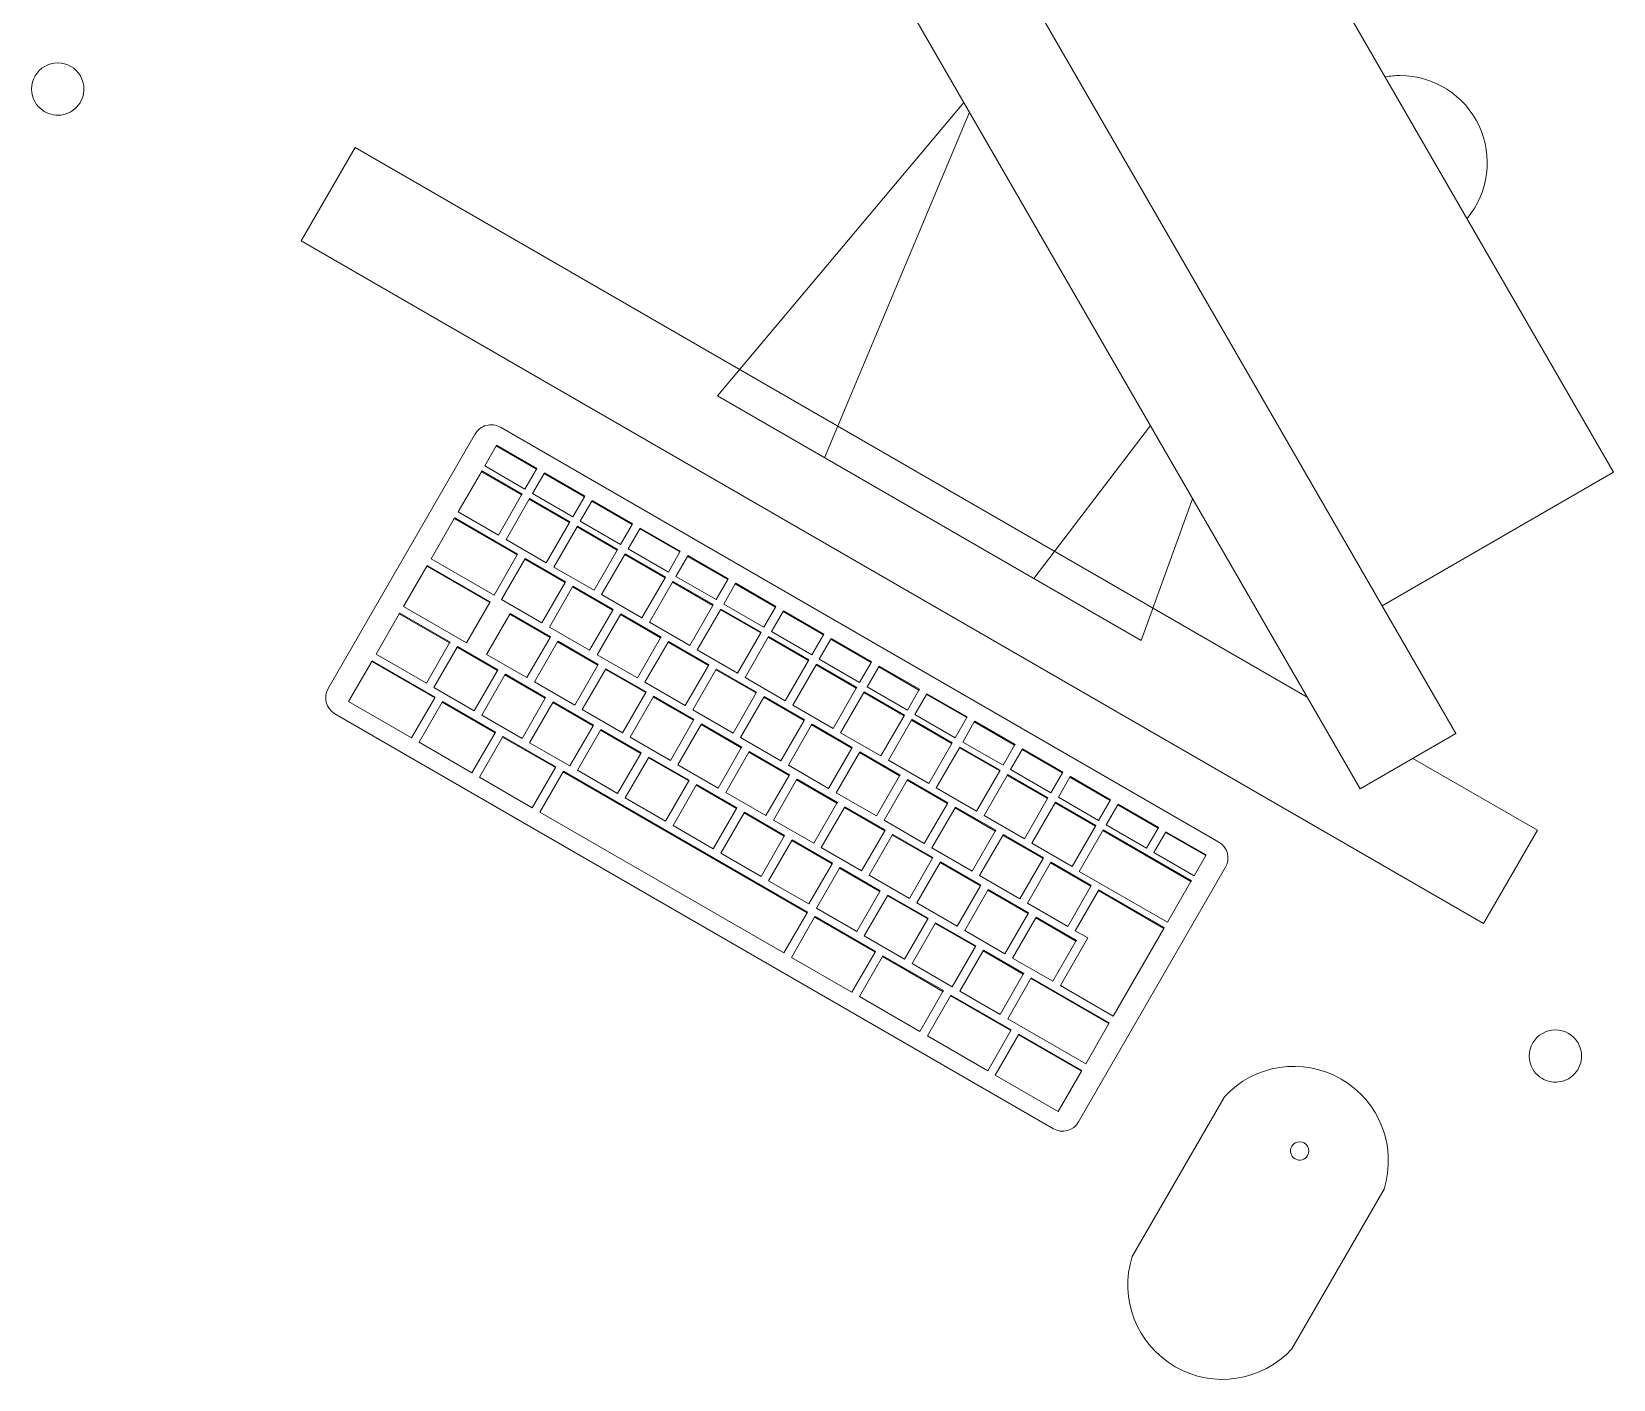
# Model space of a CAD drawing. Header units: millimetres. Extents: x 79795 to 317870, y -36033 to 97293.
# Drawn here: x 204443 to 204987, y 22069 to 22533 of the extents above; entities that cross this region are included whole.
import ezdxf

# ---------------------------------------------------------------- set-up
doc = ezdxf.new("R2010")
doc.units = ezdxf.units.MM
doc.header["$MEASUREMENT"] = 0
for name, color, linetype, lineweight in [('A-GENM', 8, 'CONTINUOUS', 9), ('E-ELEC-EQPM', 8, 'CONTINUOUS', 9), ('I-FURN', 8, 'CONTINUOUS', 9)]:
    doc.layers.add(name, color=color, linetype=linetype, lineweight=lineweight)

msp = doc.modelspace()

# ---------------------------------------------------------------- linework, layer by layer
at = {"layer": 'A-GENM'}
for p, q in [((204595.61, 22394.32), (204545.03, 22306.71)), ((204851.57, 22253.87), (204604.29, 22396.64)), ((204602.89, 22390.22), (204598.9, 22383.31)), ((204603.02, 22390.46), (204602.89, 22390.22)), ((204616.74, 22382.22), (204602.89, 22390.22)), ((204603.02, 22390.46), (204616.88, 22382.46)), ((204597.77, 22381.35), (204589.79, 22367.53)), ((204597.91, 22381.59), (204597.77, 22381.35)), ((204611.62, 22373.35), (204597.77, 22381.35)), ((204597.91, 22381.59), (204611.76, 22373.59)), ((204598.9, 22383.31), (204612.75, 22375.31)), ((204612.75, 22375.31), (204616.74, 22382.22)), ((204619.34, 22380.72), (204615.35, 22373.81)), ((204616.88, 22382.46), (204616.74, 22382.22)), ((204619.48, 22380.96), (204619.34, 22380.72)), ((204633.2, 22372.72), (204619.34, 22380.72)), ((204619.48, 22380.96), (204633.34, 22372.96)), ((204603.64, 22359.53), (204611.62, 22373.35)), ((204614.22, 22371.85), (204606.24, 22358.03)), ((204611.76, 22373.59), (204611.62, 22373.35)), ((204614.36, 22372.09), (204614.22, 22371.85)), ((204628.08, 22363.85), (204614.22, 22371.85)), ((204614.36, 22372.09), (204628.22, 22364.09)), ((204615.35, 22373.81), (204629.21, 22365.81)), ((204629.21, 22365.81), (204633.2, 22372.72)), ((204635.79, 22371.22), (204631.8, 22364.31)), ((204633.34, 22372.96), (204633.2, 22372.72)), ((204635.93, 22371.46), (204635.79, 22371.22)), ((204649.65, 22363.22), (204635.79, 22371.22)), ((204635.93, 22371.46), (204649.79, 22363.46)), ((204588.44, 22365.2), (204580.47, 22351.4)), ((204588.58, 22365.44), (204588.44, 22365.2)), ((204610.09, 22352.7), (204588.44, 22365.2)), ((204588.58, 22365.44), (204610.23, 22352.94)), ((204589.79, 22367.53), (204603.64, 22359.53)), ((204628.22, 22364.09), (204628.08, 22363.85)), ((204631.8, 22364.31), (204645.66, 22356.31)), ((204620.1, 22350.03), (204628.08, 22363.85)), ((204630.68, 22362.35), (204622.7, 22348.53)), ((204630.81, 22362.59), (204630.68, 22362.35)), ((204644.53, 22354.35), (204630.68, 22362.35)), ((204630.81, 22362.59), (204644.67, 22354.59)), ((204645.66, 22356.31), (204649.65, 22363.22)), ((204652.25, 22361.72), (204648.26, 22354.81)), ((204649.79, 22363.46), (204649.65, 22363.22)), ((204652.39, 22361.96), (204652.25, 22361.72)), ((204666.11, 22353.72), (204652.25, 22361.72)), ((204652.39, 22361.96), (204666.24, 22353.96)), ((204606.24, 22358.03), (204620.1, 22350.03)), ((204636.55, 22340.53), (204644.53, 22354.35)), ((204644.67, 22354.59), (204644.53, 22354.35)), ((204648.26, 22354.81), (204662.12, 22346.81)), ((204662.12, 22346.81), (204666.11, 22353.72)), ((204666.24, 22353.96), (204666.11, 22353.72)), ((204578.98, 22348.81), (204571.01, 22335)), ((204579.12, 22349.05), (204578.98, 22348.81)), ((204600.63, 22336.31), (204578.98, 22348.81)), ((204579.12, 22349.05), (204600.77, 22336.55)), ((204580.47, 22351.4), (204602.12, 22338.9)), ((204602.12, 22338.9), (204610.09, 22352.7)), ((204612.69, 22351.2), (204604.71, 22337.38)), ((204610.23, 22352.94), (204610.09, 22352.7)), ((204612.83, 22351.44), (204612.69, 22351.2)), ((204626.55, 22343.2), (204612.69, 22351.2)), ((204612.83, 22351.44), (204626.68, 22343.44)), ((204622.7, 22348.53), (204636.55, 22340.53)), ((204647.13, 22352.85), (204639.15, 22339.03)), ((204647.27, 22353.09), (204647.13, 22352.85)), ((204660.99, 22344.85), (204647.13, 22352.85)), ((204647.27, 22353.09), (204661.12, 22345.09)), ((204668.7, 22352.22), (204664.71, 22345.31)), ((204668.84, 22352.46), (204668.7, 22352.22)), ((204682.56, 22344.22), (204668.7, 22352.22)), ((204668.84, 22352.46), (204682.7, 22344.46)), ((204618.57, 22329.38), (204626.55, 22343.2)), ((204626.68, 22343.44), (204626.55, 22343.2)), ((204653.01, 22331.03), (204660.99, 22344.85)), ((204663.58, 22343.35), (204655.6, 22329.53)), ((204661.12, 22345.09), (204660.99, 22344.85)), ((204663.72, 22343.59), (204663.58, 22343.35)), ((204677.44, 22335.35), (204663.58, 22343.35)), ((204663.72, 22343.59), (204677.58, 22335.59)), ((204664.71, 22345.31), (204678.57, 22337.31)), ((204678.57, 22337.31), (204682.56, 22344.22)), ((204685.16, 22342.72), (204681.17, 22335.81)), ((204682.7, 22344.46), (204682.56, 22344.22)), ((204685.3, 22342.96), (204685.16, 22342.72)), ((204699.01, 22334.72), (204685.16, 22342.72)), ((204685.3, 22342.96), (204699.15, 22334.96)), ((204604.71, 22337.38), (204618.57, 22329.38)), ((204629.14, 22341.7), (204621.16, 22327.88)), ((204629.28, 22341.94), (204629.14, 22341.7)), ((204643, 22333.7), (204629.14, 22341.7)), ((204629.28, 22341.94), (204643.14, 22333.94)), ((204639.15, 22339.03), (204653.01, 22331.03)), ((204569.51, 22332.42), (204561.54, 22318.61)), ((204569.65, 22332.65), (204569.51, 22332.42)), ((204586.83, 22322.42), (204569.51, 22332.42)), ((204569.65, 22332.65), (204586.97, 22322.65)), ((204571.01, 22335), (204592.66, 22322.5)), ((204592.66, 22322.5), (204600.63, 22336.31)), ((204607.56, 22332.31), (204599.58, 22318.48)), ((204600.77, 22336.55), (204600.63, 22336.31)), ((204607.69, 22332.55), (204607.56, 22332.31)), ((204621.41, 22324.31), (204607.56, 22332.31)), ((204607.69, 22332.55), (204621.55, 22324.55)), ((204635.02, 22319.88), (204643, 22333.7)), ((204645.6, 22332.2), (204637.62, 22318.38)), ((204643.14, 22333.94), (204643, 22333.7)), ((204645.74, 22332.44), (204645.6, 22332.2)), ((204659.46, 22324.2), (204645.6, 22332.2)), ((204645.74, 22332.44), (204659.59, 22324.44)), ((204669.46, 22321.53), (204677.44, 22335.35)), ((204680.04, 22333.85), (204672.06, 22320.03)), ((204677.58, 22335.59), (204677.44, 22335.35)), ((204680.18, 22334.09), (204680.04, 22333.85)), ((204693.9, 22325.85), (204680.04, 22333.85)), ((204680.18, 22334.09), (204694.03, 22326.09)), ((204681.17, 22335.81), (204695.02, 22327.81)), ((204695.02, 22327.81), (204699.01, 22334.72)), ((204701.61, 22333.22), (204697.62, 22326.31)), ((204699.15, 22334.96), (204699.01, 22334.72)), ((204701.75, 22333.46), (204701.61, 22333.22)), ((204715.47, 22325.22), (204701.61, 22333.22)), ((204701.75, 22333.46), (204715.61, 22325.46)), ((204621.16, 22327.88), (204635.02, 22319.88)), ((204655.6, 22329.53), (204669.46, 22321.53)), ((204694.03, 22326.09), (204693.9, 22325.85)), ((204697.62, 22326.31), (204711.48, 22318.31)), ((204578.86, 22308.61), (204586.83, 22322.42)), ((204589.43, 22320.92), (204581.45, 22307.09)), ((204586.97, 22322.65), (204586.83, 22322.42)), ((204589.57, 22321.15), (204589.43, 22320.92)), ((204603.29, 22312.92), (204589.43, 22320.92)), ((204589.57, 22321.15), (204603.43, 22313.15)), ((204613.43, 22310.48), (204621.41, 22324.31)), ((204624.01, 22322.81), (204616.03, 22308.98)), ((204621.55, 22324.55), (204621.41, 22324.31)), ((204624.15, 22323.05), (204624.01, 22322.81)), ((204637.87, 22314.81), (204624.01, 22322.81)), ((204624.15, 22323.05), (204638.01, 22315.05)), ((204651.48, 22310.38), (204659.46, 22324.2)), ((204662.05, 22322.7), (204654.07, 22308.88)), ((204659.59, 22324.44), (204659.46, 22324.2)), ((204662.19, 22322.94), (204662.05, 22322.7)), ((204675.91, 22314.7), (204662.05, 22322.7)), ((204662.19, 22322.94), (204676.05, 22314.94)), ((204685.92, 22312.03), (204693.9, 22325.85)), ((204696.49, 22324.35), (204688.51, 22310.53)), ((204696.63, 22324.59), (204696.49, 22324.35)), ((204710.35, 22316.35), (204696.49, 22324.35)), ((204696.63, 22324.59), (204710.49, 22316.59)), ((204711.48, 22318.31), (204715.47, 22325.22)), ((204718.07, 22323.72), (204714.08, 22316.81)), ((204715.61, 22325.46), (204715.47, 22325.22)), ((204718.21, 22323.96), (204718.07, 22323.72)), ((204731.92, 22315.72), (204718.07, 22323.72)), ((204718.21, 22323.96), (204732.06, 22315.96)), ((204560.05, 22316.02), (204552.08, 22302.22)), ((204560.19, 22316.26), (204560.05, 22316.02)), ((204581.7, 22303.52), (204560.05, 22316.02)), ((204560.19, 22316.26), (204581.84, 22303.76)), ((204561.54, 22318.61), (204578.86, 22308.61)), ((204599.58, 22318.48), (204613.43, 22310.48)), ((204637.62, 22318.38), (204651.48, 22310.38)), ((204638.01, 22315.05), (204637.87, 22314.81)), ((204672.06, 22320.03), (204685.92, 22312.03)), ((204702.37, 22302.53), (204710.35, 22316.35)), ((204710.49, 22316.59), (204710.35, 22316.35)), ((204713.09, 22315.09), (204712.95, 22314.85)), ((204713.09, 22315.09), (204726.94, 22307.09)), ((204714.08, 22316.81), (204727.93, 22308.81)), ((204727.93, 22308.81), (204731.92, 22315.72)), ((204732.06, 22315.96), (204731.92, 22315.72)), ((204595.31, 22299.09), (204603.29, 22312.92)), ((204605.89, 22311.42), (204597.91, 22297.59)), ((204603.43, 22313.15), (204603.29, 22312.92)), ((204606.03, 22311.65), (204605.89, 22311.42)), ((204619.74, 22303.42), (204605.89, 22311.42)), ((204606.03, 22311.65), (204619.88, 22303.65)), ((204629.89, 22300.98), (204637.87, 22314.81)), ((204640.47, 22313.31), (204632.48, 22299.48)), ((204640.6, 22313.55), (204640.47, 22313.31)), ((204654.32, 22305.31), (204640.47, 22313.31)), ((204640.6, 22313.55), (204654.46, 22305.55)), ((204667.93, 22300.88), (204675.91, 22314.7)), ((204678.51, 22313.2), (204670.53, 22299.38)), ((204676.05, 22314.94), (204675.91, 22314.7)), ((204678.65, 22313.44), (204678.51, 22313.2)), ((204692.36, 22305.2), (204678.51, 22313.2)), ((204678.65, 22313.44), (204692.5, 22305.44)), ((204688.51, 22310.53), (204702.37, 22302.53)), ((204712.95, 22314.85), (204704.97, 22301.03)), ((204726.8, 22306.85), (204712.95, 22314.85)), ((204734.52, 22314.22), (204730.53, 22307.31)), ((204734.66, 22314.46), (204734.52, 22314.22)), ((204748.38, 22306.22), (204734.52, 22314.22)), ((204734.66, 22314.46), (204748.52, 22306.46)), ((204581.45, 22307.09), (204595.31, 22299.09)), ((204616.03, 22308.98), (204629.89, 22300.98)), ((204646.34, 22291.48), (204654.32, 22305.31)), ((204654.07, 22308.88), (204667.93, 22300.88)), ((204654.46, 22305.55), (204654.32, 22305.31)), ((204684.38, 22291.38), (204692.36, 22305.2)), ((204692.5, 22305.44), (204692.36, 22305.2)), ((204718.82, 22293.03), (204726.8, 22306.85)), ((204729.4, 22305.35), (204721.42, 22291.53)), ((204726.94, 22307.09), (204726.8, 22306.85)), ((204729.54, 22305.59), (204729.4, 22305.35)), ((204743.26, 22297.35), (204729.4, 22305.35)), ((204729.54, 22305.59), (204743.4, 22297.59)), ((204730.53, 22307.31), (204744.39, 22299.31)), ((204744.39, 22299.31), (204748.38, 22306.22)), ((204750.98, 22304.72), (204746.99, 22297.81)), ((204748.52, 22306.46), (204748.38, 22306.22)), ((204751.11, 22304.96), (204750.98, 22304.72)), ((204764.83, 22296.72), (204750.98, 22304.72)), ((204751.11, 22304.96), (204764.97, 22296.96)), ((204552.08, 22302.22), (204573.73, 22289.72)), ((204573.73, 22289.72), (204581.7, 22303.52)), ((204584.3, 22302.02), (204576.33, 22288.22)), ((204581.84, 22303.76), (204581.7, 22303.52)), ((204584.44, 22302.26), (204584.3, 22302.02)), ((204602.49, 22291.52), (204584.3, 22302.02)), ((204584.44, 22302.26), (204602.62, 22291.76)), ((204611.76, 22289.59), (204619.74, 22303.42)), ((204622.34, 22301.92), (204614.36, 22288.09)), ((204619.88, 22303.65), (204619.74, 22303.42)), ((204622.48, 22302.15), (204622.34, 22301.92)), ((204636.2, 22293.92), (204622.34, 22301.92)), ((204622.48, 22302.15), (204636.34, 22294.15)), ((204632.48, 22299.48), (204646.34, 22291.48)), ((204656.92, 22303.81), (204648.94, 22289.98)), ((204657.06, 22304.05), (204656.92, 22303.81)), ((204670.78, 22295.81), (204656.92, 22303.81)), ((204657.06, 22304.05), (204670.91, 22296.05)), ((204670.53, 22299.38), (204684.38, 22291.38)), ((204694.96, 22303.7), (204686.98, 22289.88)), ((204695.1, 22303.94), (204694.96, 22303.7)), ((204708.82, 22295.7), (204694.96, 22303.7)), ((204695.1, 22303.94), (204708.96, 22295.94)), ((204704.97, 22301.03), (204718.82, 22293.03)), ((204547.35, 22298.03), (204794.63, 22155.26)), ((204597.91, 22297.59), (204611.76, 22289.59)), ((204628.22, 22280.09), (204636.2, 22293.92)), ((204636.34, 22294.15), (204636.2, 22293.92)), ((204662.8, 22281.98), (204670.78, 22295.81)), ((204673.37, 22294.31), (204665.39, 22280.48)), ((204670.91, 22296.05), (204670.78, 22295.81)), ((204673.51, 22294.55), (204673.37, 22294.31)), ((204687.23, 22286.31), (204673.37, 22294.31)), ((204673.51, 22294.55), (204687.37, 22286.55)), ((204700.84, 22281.88), (204708.82, 22295.7)), ((204711.42, 22294.2), (204703.44, 22280.38)), ((204708.96, 22295.94), (204708.82, 22295.7)), ((204711.56, 22294.44), (204711.42, 22294.2)), ((204725.27, 22286.2), (204711.42, 22294.2)), ((204711.56, 22294.44), (204725.41, 22286.44)), ((204735.28, 22283.53), (204743.26, 22297.35)), ((204745.86, 22295.85), (204737.88, 22282.03)), ((204743.4, 22297.59), (204743.26, 22297.35)), ((204746, 22296.09), (204745.86, 22295.85)), ((204759.71, 22287.85), (204745.86, 22295.85)), ((204746, 22296.09), (204759.85, 22288.09)), ((204746.99, 22297.81), (204760.84, 22289.81)), ((204760.84, 22289.81), (204764.83, 22296.72)), ((204767.43, 22295.22), (204763.44, 22288.31)), ((204764.97, 22296.96), (204764.83, 22296.72)), ((204767.57, 22295.46), (204767.43, 22295.22)), ((204781.29, 22287.22), (204767.43, 22295.22)), ((204767.57, 22295.46), (204781.43, 22287.46)), ((204576.33, 22288.22), (204594.52, 22277.72)), ((204594.52, 22277.72), (204602.49, 22291.52)), ((204605.08, 22290.02), (204597.11, 22276.22)), ((204602.62, 22291.76), (204602.49, 22291.52)), ((204605.22, 22290.26), (204605.08, 22290.02)), ((204623.27, 22279.52), (204605.08, 22290.02)), ((204605.22, 22290.26), (204623.41, 22279.76)), ((204614.36, 22288.09), (204628.22, 22280.09)), ((204638.8, 22292.42), (204630.82, 22278.59)), ((204638.93, 22292.65), (204638.8, 22292.42)), ((204652.65, 22284.42), (204638.8, 22292.42)), ((204638.93, 22292.65), (204652.79, 22284.65)), ((204648.94, 22289.98), (204662.8, 22281.98)), ((204686.98, 22289.88), (204700.84, 22281.88)), ((204721.42, 22291.53), (204735.28, 22283.53)), ((204751.73, 22274.03), (204759.71, 22287.85)), ((204759.85, 22288.09), (204759.71, 22287.85)), ((204763.44, 22288.31), (204777.3, 22280.31)), ((204644.67, 22270.59), (204652.65, 22284.42)), ((204655.25, 22282.92), (204647.27, 22269.09)), ((204652.79, 22284.65), (204652.65, 22284.42)), ((204655.39, 22283.15), (204655.25, 22282.92)), ((204669.11, 22274.92), (204655.25, 22282.92)), ((204655.39, 22283.15), (204669.24, 22275.15)), ((204679.25, 22272.48), (204687.23, 22286.31)), ((204689.83, 22284.81), (204681.85, 22270.98)), ((204687.37, 22286.55), (204687.23, 22286.31)), ((204689.97, 22285.05), (204689.83, 22284.81)), ((204703.69, 22276.81), (204689.83, 22284.81)), ((204689.97, 22285.05), (204703.82, 22277.05)), ((204717.29, 22272.38), (204725.27, 22286.2)), ((204727.87, 22284.7), (204719.89, 22270.88)), ((204725.41, 22286.44), (204725.27, 22286.2)), ((204728.01, 22284.94), (204727.87, 22284.7)), ((204741.73, 22276.7), (204727.87, 22284.7)), ((204728.01, 22284.94), (204741.87, 22276.94)), ((204762.31, 22286.35), (204754.33, 22272.53)), ((204762.45, 22286.59), (204762.31, 22286.35)), ((204776.17, 22278.35), (204762.31, 22286.35)), ((204762.45, 22286.59), (204776.31, 22278.59)), ((204777.3, 22280.31), (204781.29, 22287.22)), ((204783.89, 22285.72), (204779.89, 22278.81)), ((204781.43, 22287.46), (204781.29, 22287.22)), ((204784.02, 22285.96), (204783.89, 22285.72)), ((204797.74, 22277.72), (204783.89, 22285.72)), ((204784.02, 22285.96), (204797.88, 22277.96)), ((204615.3, 22265.72), (204623.27, 22279.52)), ((204625.87, 22278.02), (204617.9, 22264.22)), ((204623.41, 22279.76), (204623.27, 22279.52)), ((204626.01, 22278.26), (204625.87, 22278.02)), ((204709.87, 22229.52), (204625.87, 22278.02)), ((204626.01, 22278.26), (204710.01, 22229.76)), ((204630.82, 22278.59), (204644.67, 22270.59)), ((204665.39, 22280.48), (204679.25, 22272.48)), ((204703.44, 22280.38), (204717.29, 22272.38)), ((204703.82, 22277.05), (204703.69, 22276.81)), ((204737.88, 22282.03), (204751.73, 22274.03)), ((204741.87, 22276.94), (204741.73, 22276.7)), ((204768.19, 22264.53), (204776.17, 22278.35)), ((204776.31, 22278.59), (204776.17, 22278.35)), ((204778.9, 22277.09), (204778.77, 22276.85)), ((204778.9, 22277.09), (204792.76, 22269.09)), ((204779.89, 22278.81), (204793.75, 22270.81)), ((204793.75, 22270.81), (204797.74, 22277.72)), ((204797.88, 22277.96), (204797.74, 22277.72)), ((204597.11, 22276.22), (204615.3, 22265.72)), ((204661.13, 22261.09), (204669.11, 22274.92)), ((204671.7, 22273.42), (204663.72, 22259.59)), ((204669.24, 22275.15), (204669.11, 22274.92)), ((204671.84, 22273.65), (204671.7, 22273.42)), ((204685.56, 22265.42), (204671.7, 22273.42)), ((204671.84, 22273.65), (204685.7, 22265.65)), ((204695.7, 22262.98), (204703.69, 22276.81)), ((204706.28, 22275.31), (204698.3, 22261.48)), ((204706.42, 22275.55), (204706.28, 22275.31)), ((204720.14, 22267.31), (204706.28, 22275.31)), ((204706.42, 22275.55), (204720.28, 22267.55)), ((204733.75, 22262.88), (204741.73, 22276.7)), ((204744.33, 22275.2), (204736.35, 22261.38)), ((204744.46, 22275.44), (204744.33, 22275.2)), ((204758.18, 22267.2), (204744.33, 22275.2)), ((204744.46, 22275.44), (204758.32, 22267.44)), ((204754.33, 22272.53), (204768.19, 22264.53)), ((204778.77, 22276.85), (204770.79, 22263.03)), ((204792.62, 22268.85), (204778.77, 22276.85)), ((204800.34, 22276.22), (204796.35, 22269.31)), ((204800.48, 22276.46), (204800.34, 22276.22)), ((204814.2, 22268.22), (204800.34, 22276.22)), ((204800.48, 22276.46), (204814.33, 22268.46)), ((204647.27, 22269.09), (204661.13, 22261.09)), ((204681.85, 22270.98), (204695.7, 22262.98)), ((204712.16, 22253.48), (204720.14, 22267.31)), ((204719.89, 22270.88), (204733.75, 22262.88)), ((204720.28, 22267.55), (204720.14, 22267.31)), ((204722.88, 22266.05), (204722.74, 22265.81)), ((204722.88, 22266.05), (204736.73, 22258.05)), ((204750.2, 22253.38), (204758.18, 22267.2)), ((204758.32, 22267.44), (204758.18, 22267.2)), ((204784.64, 22255.03), (204792.62, 22268.85)), ((204795.22, 22267.35), (204787.24, 22253.53)), ((204792.76, 22269.09), (204792.62, 22268.85)), ((204795.36, 22267.59), (204795.22, 22267.35)), ((204809.08, 22259.35), (204795.22, 22267.35)), ((204795.36, 22267.59), (204809.22, 22259.59)), ((204796.35, 22269.31), (204810.21, 22261.31)), ((204810.21, 22261.31), (204814.2, 22268.22)), ((204816.79, 22266.72), (204812.8, 22259.81)), ((204814.33, 22268.46), (204814.2, 22268.22)), ((204816.93, 22266.96), (204816.79, 22266.72)), ((204830.65, 22258.72), (204816.79, 22266.72)), ((204816.93, 22266.96), (204830.79, 22258.96)), ((204617.9, 22264.22), (204701.9, 22215.72)), ((204677.58, 22251.59), (204685.56, 22265.42)), ((204688.16, 22263.92), (204680.18, 22250.09)), ((204685.7, 22265.65), (204685.56, 22265.42)), ((204688.3, 22264.15), (204688.16, 22263.92)), ((204702.02, 22255.92), (204688.16, 22263.92)), ((204688.3, 22264.15), (204702.15, 22256.15)), ((204698.3, 22261.48), (204712.16, 22253.48)), ((204722.74, 22265.81), (204714.76, 22251.98)), ((204736.59, 22257.81), (204722.74, 22265.81)), ((204736.35, 22261.38), (204750.2, 22253.38)), ((204760.78, 22265.7), (204752.8, 22251.88)), ((204760.92, 22265.94), (204760.78, 22265.7)), ((204774.64, 22257.7), (204760.78, 22265.7)), ((204760.92, 22265.94), (204774.78, 22257.94)), ((204770.79, 22263.03), (204784.64, 22255.03)), ((204663.72, 22259.59), (204677.58, 22251.59)), ((204694.04, 22242.09), (204702.02, 22255.92)), ((204702.15, 22256.15), (204702.02, 22255.92)), ((204728.61, 22243.98), (204736.59, 22257.81)), ((204739.19, 22256.31), (204731.21, 22242.48)), ((204736.73, 22258.05), (204736.59, 22257.81)), ((204739.33, 22256.55), (204739.19, 22256.31)), ((204753.05, 22248.31), (204739.19, 22256.31)), ((204739.33, 22256.55), (204753.19, 22248.55)), ((204766.66, 22243.88), (204774.64, 22257.7)), ((204777.23, 22256.2), (204769.25, 22242.38)), ((204774.78, 22257.94), (204774.64, 22257.7)), ((204777.37, 22256.44), (204777.23, 22256.2)), ((204791.09, 22248.2), (204777.23, 22256.2)), ((204777.37, 22256.44), (204791.23, 22248.44)), ((204801.1, 22245.53), (204809.08, 22259.35)), ((204811.67, 22257.85), (204803.56, 22243.79)), ((204809.22, 22259.59), (204809.08, 22259.35)), ((204811.81, 22258.09), (204811.67, 22257.85)), ((204841.99, 22240.35), (204811.67, 22257.85)), ((204811.81, 22258.09), (204842.12, 22240.59)), ((204812.8, 22259.81), (204826.66, 22251.81)), ((204826.66, 22251.81), (204830.65, 22258.72)), ((204833.25, 22257.22), (204829.26, 22250.31)), ((204830.79, 22258.96), (204830.65, 22258.72)), ((204833.39, 22257.46), (204833.25, 22257.22)), ((204847.1, 22249.22), (204833.25, 22257.22)), ((204833.39, 22257.46), (204847.24, 22249.46)), ((204680.18, 22250.09), (204694.04, 22242.09)), ((204704.61, 22254.42), (204696.63, 22240.59)), ((204704.75, 22254.65), (204704.61, 22254.42)), ((204718.47, 22246.42), (204704.61, 22254.42)), ((204704.75, 22254.65), (204718.61, 22246.65)), ((204714.76, 22251.98), (204728.61, 22243.98)), ((204752.8, 22251.88), (204766.66, 22243.88)), ((204787.24, 22253.53), (204801.1, 22245.53)), ((204829.26, 22250.31), (204843.11, 22242.31)), ((204710.49, 22232.59), (204718.47, 22246.42)), ((204721.07, 22244.92), (204713.09, 22231.09)), ((204718.61, 22246.65), (204718.47, 22246.42)), ((204721.21, 22245.15), (204721.07, 22244.92)), ((204734.92, 22236.92), (204721.07, 22244.92)), ((204721.21, 22245.15), (204735.06, 22237.15)), ((204745.07, 22234.48), (204753.05, 22248.31)), ((204755.65, 22246.81), (204747.67, 22232.98)), ((204753.19, 22248.55), (204753.05, 22248.31)), ((204755.79, 22247.05), (204755.65, 22246.81)), ((204769.5, 22238.81), (204755.65, 22246.81)), ((204755.79, 22247.05), (204769.64, 22239.05)), ((204783.11, 22234.38), (204791.09, 22248.2)), ((204793.69, 22246.7), (204785.71, 22232.88)), ((204791.23, 22248.44), (204791.09, 22248.2)), ((204793.83, 22246.94), (204793.69, 22246.7)), ((204807.55, 22238.7), (204793.69, 22246.7)), ((204793.83, 22246.94), (204807.68, 22238.94)), ((204803.31, 22157.59), (204853.89, 22245.2)), ((204843.11, 22242.31), (204847.1, 22249.22)), ((204847.24, 22249.46), (204847.1, 22249.22)), ((204696.63, 22240.59), (204710.49, 22232.59)), ((204731.21, 22242.48), (204745.07, 22234.48)), ((204761.52, 22224.98), (204769.5, 22238.81)), ((204769.25, 22242.38), (204783.11, 22234.38)), ((204769.64, 22239.05), (204769.5, 22238.81)), ((204803.56, 22243.79), (204833.87, 22226.29)), ((204807.68, 22238.94), (204807.55, 22238.7)), ((204833.87, 22226.29), (204841.99, 22240.35)), ((204842.12, 22240.59), (204841.99, 22240.35)), ((204726.94, 22223.09), (204734.92, 22236.92)), ((204737.52, 22235.42), (204729.54, 22221.59)), ((204735.06, 22237.15), (204734.92, 22236.92)), ((204737.66, 22235.65), (204737.52, 22235.42)), ((204751.38, 22227.42), (204737.52, 22235.42)), ((204737.66, 22235.65), (204751.52, 22227.65)), ((204772.1, 22237.31), (204764.12, 22223.48)), ((204772.24, 22237.55), (204772.1, 22237.31)), ((204785.96, 22229.31), (204772.1, 22237.31)), ((204772.24, 22237.55), (204786.1, 22229.55)), ((204799.57, 22224.88), (204807.55, 22238.7)), ((204810.14, 22237.2), (204802.16, 22223.38)), ((204810.28, 22237.44), (204810.14, 22237.2)), ((204832.66, 22224.2), (204810.14, 22237.2)), ((204810.28, 22237.44), (204832.8, 22224.44)), ((204701.9, 22215.72), (204709.87, 22229.52)), ((204712.47, 22228.02), (204704.5, 22214.22)), ((204710.01, 22229.76), (204709.87, 22229.52)), ((204712.61, 22228.26), (204712.47, 22228.02)), ((204733.25, 22216.02), (204712.47, 22228.02)), ((204712.61, 22228.26), (204733.39, 22216.26)), ((204713.09, 22231.09), (204726.94, 22223.09)), ((204747.67, 22232.98), (204761.52, 22224.98)), ((204777.98, 22215.48), (204785.96, 22229.31)), ((204785.71, 22232.88), (204799.57, 22224.88)), ((204786.1, 22229.55), (204785.96, 22229.31)), ((204788.69, 22228.05), (204788.56, 22227.81)), ((204788.69, 22228.05), (204802.55, 22220.05)), ((204743.4, 22213.59), (204751.38, 22227.42)), ((204753.98, 22225.92), (204746, 22212.09)), ((204751.52, 22227.65), (204751.38, 22227.42)), ((204754.12, 22226.15), (204753.98, 22225.92)), ((204767.83, 22217.92), (204753.98, 22225.92)), ((204754.12, 22226.15), (204767.97, 22218.15)), ((204764.12, 22223.48), (204777.98, 22215.48)), ((204788.56, 22227.81), (204780.58, 22213.98)), ((204802.41, 22219.81), (204788.56, 22227.81)), ((204802.16, 22223.38), (204806.49, 22220.88)), ((204815.22, 22193.98), (204832.66, 22224.2)), ((204832.8, 22224.44), (204832.66, 22224.2)), ((204729.54, 22221.59), (204743.4, 22213.59)), ((204759.85, 22204.09), (204767.83, 22217.92)), ((204767.97, 22218.15), (204767.83, 22217.92)), ((204794.43, 22205.98), (204802.41, 22219.81)), ((204806.49, 22220.88), (204797.03, 22204.48)), ((204802.55, 22220.05), (204802.41, 22219.81)), ((204704.5, 22214.22), (204725.29, 22202.22)), ((204725.29, 22202.22), (204733.25, 22216.02)), ((204735.85, 22214.52), (204727.88, 22200.72)), ((204733.39, 22216.26), (204733.25, 22216.02)), ((204735.99, 22214.76), (204735.85, 22214.52)), ((204756.64, 22202.52), (204735.85, 22214.52)), ((204735.99, 22214.76), (204756.78, 22202.76)), ((204746, 22212.09), (204759.85, 22204.09)), ((204770.43, 22216.42), (204762.45, 22202.59)), ((204770.57, 22216.65), (204770.43, 22216.42)), ((204784.29, 22208.42), (204770.43, 22216.42)), ((204770.57, 22216.65), (204784.43, 22208.65)), ((204780.58, 22213.98), (204794.43, 22205.98)), ((204776.31, 22194.59), (204784.29, 22208.42)), ((204786.89, 22206.92), (204778.91, 22193.09)), ((204784.43, 22208.65), (204784.29, 22208.42)), ((204787.02, 22207.15), (204786.89, 22206.92)), ((204813.73, 22191.42), (204786.89, 22206.92)), ((204787.02, 22207.15), (204813.87, 22191.65)), ((204727.88, 22200.72), (204748.67, 22188.72)), ((204748.67, 22188.72), (204756.64, 22202.52)), ((204759.24, 22201.02), (204751.27, 22187.22)), ((204756.78, 22202.76), (204756.64, 22202.52)), ((204759.37, 22201.26), (204759.24, 22201.02)), ((204780.02, 22189.02), (204759.24, 22201.02)), ((204759.37, 22201.26), (204780.16, 22189.26)), ((204762.45, 22202.59), (204776.31, 22194.59)), ((204797.03, 22204.48), (204815.22, 22193.98)), ((204778.91, 22193.09), (204805.75, 22177.59)), ((204805.75, 22177.59), (204813.73, 22191.42)), ((204813.87, 22191.65), (204813.73, 22191.42)), ((204751.27, 22187.22), (204772.05, 22175.22)), ((204772.05, 22175.22), (204780.02, 22189.02)), ((204782.62, 22187.52), (204774.65, 22173.72)), ((204780.16, 22189.26), (204780.02, 22189.02)), ((204782.76, 22187.76), (204782.62, 22187.52)), ((204804.27, 22175.02), (204782.62, 22187.52)), ((204782.76, 22187.76), (204804.41, 22175.26)), ((204774.65, 22173.72), (204796.3, 22161.22)), ((204796.3, 22161.22), (204804.27, 22175.02)), ((204804.41, 22175.26), (204804.27, 22175.02)), ((204853.48, 22166.22), (204821.73, 22111.23)), ((204876.72, 22079.48), (204908.47, 22134.47))]:
    msp.add_line(p, q, dxfattribs=at)
for centre, radius, start, end in [((204601.11, 22391.14), 6.35, 60, 150), ((204550.53, 22303.53), 6.35, 150, 240), ((204848.39, 22248.38), 6.35, 330, 60), ((204877.4, 22144.16), 32.54, 342.6804, 137.3196), ((204797.81, 22160.76), 6.35, 240, 330), ((204879.4, 22147.61), 3.16, 150, 330), ((204879.4, 22147.61), 3.16, 330, 150), ((204852.8, 22101.54), 32.54, 162.6804, 317.3196)]:
    msp.add_arc(centre, radius, start, end, dxfattribs=at)
at = {"layer": 'E-ELEC-EQPM'}
for p, q in [((204638.17, 22985.99), (204987.37, 22381.16)), ((204638.17, 22985.99), (204987.37, 22381.16)), ((204533.18, 22984.03), (204933.18, 22291.21)), ((204900.19, 22272.16), (204500.19, 22964.98)), ((204900.19, 22272.16), (204500.19, 22964.98)), ((204987.37, 22381.16), (204907.78, 22335.21)), ((204987.37, 22381.16), (204907.78, 22335.21)), ((204907.78, 22335.21), (204933.18, 22291.21)), ((204933.18, 22291.21), (204900.19, 22272.16)), ((204933.18, 22291.21), (204900.19, 22272.16))]:
    msp.add_line(p, q, dxfattribs=at)
at = {"layer": 'I-FURN'}
for p, q in [((204763.81, 22508.38), (204679.03, 22407.4)), ((204715.91, 22386.1), (204765.71, 22505.08)), ((204554.28, 22492.91), (204535.74, 22460.8)), ((204554.28, 22492.91), (204881.97, 22303.72)), ((204942.69, 22225.85), (204535.74, 22460.8)), ((204679.03, 22407.4), (204824.8, 22323.24)), ((204787.91, 22344.54), (204828.01, 22397.19)), ((204824.8, 22323.24), (204842.55, 22372.01)), ((204918.41, 22282.68), (204961.23, 22257.96)), ((204961.23, 22257.96), (204942.69, 22225.85))]:
    msp.add_line(p, q, dxfattribs=at)
for centre, radius, start, end in [((204451.97, 22513.03), 9, 30, 210), ((204451.97, 22513.03), 9, 210, 30), ((204913.97, 22487.67), 30, 90.0028, 99.7148), ((204913.97, 22487.67), 30, 320.2852, 90.0028), ((204967.43, 22180.26), 9, 30, 210), ((204967.43, 22180.26), 9, 210, 30)]:
    msp.add_arc(centre, radius, start, end, dxfattribs=at)

doc.saveas('drawing.dxf')
